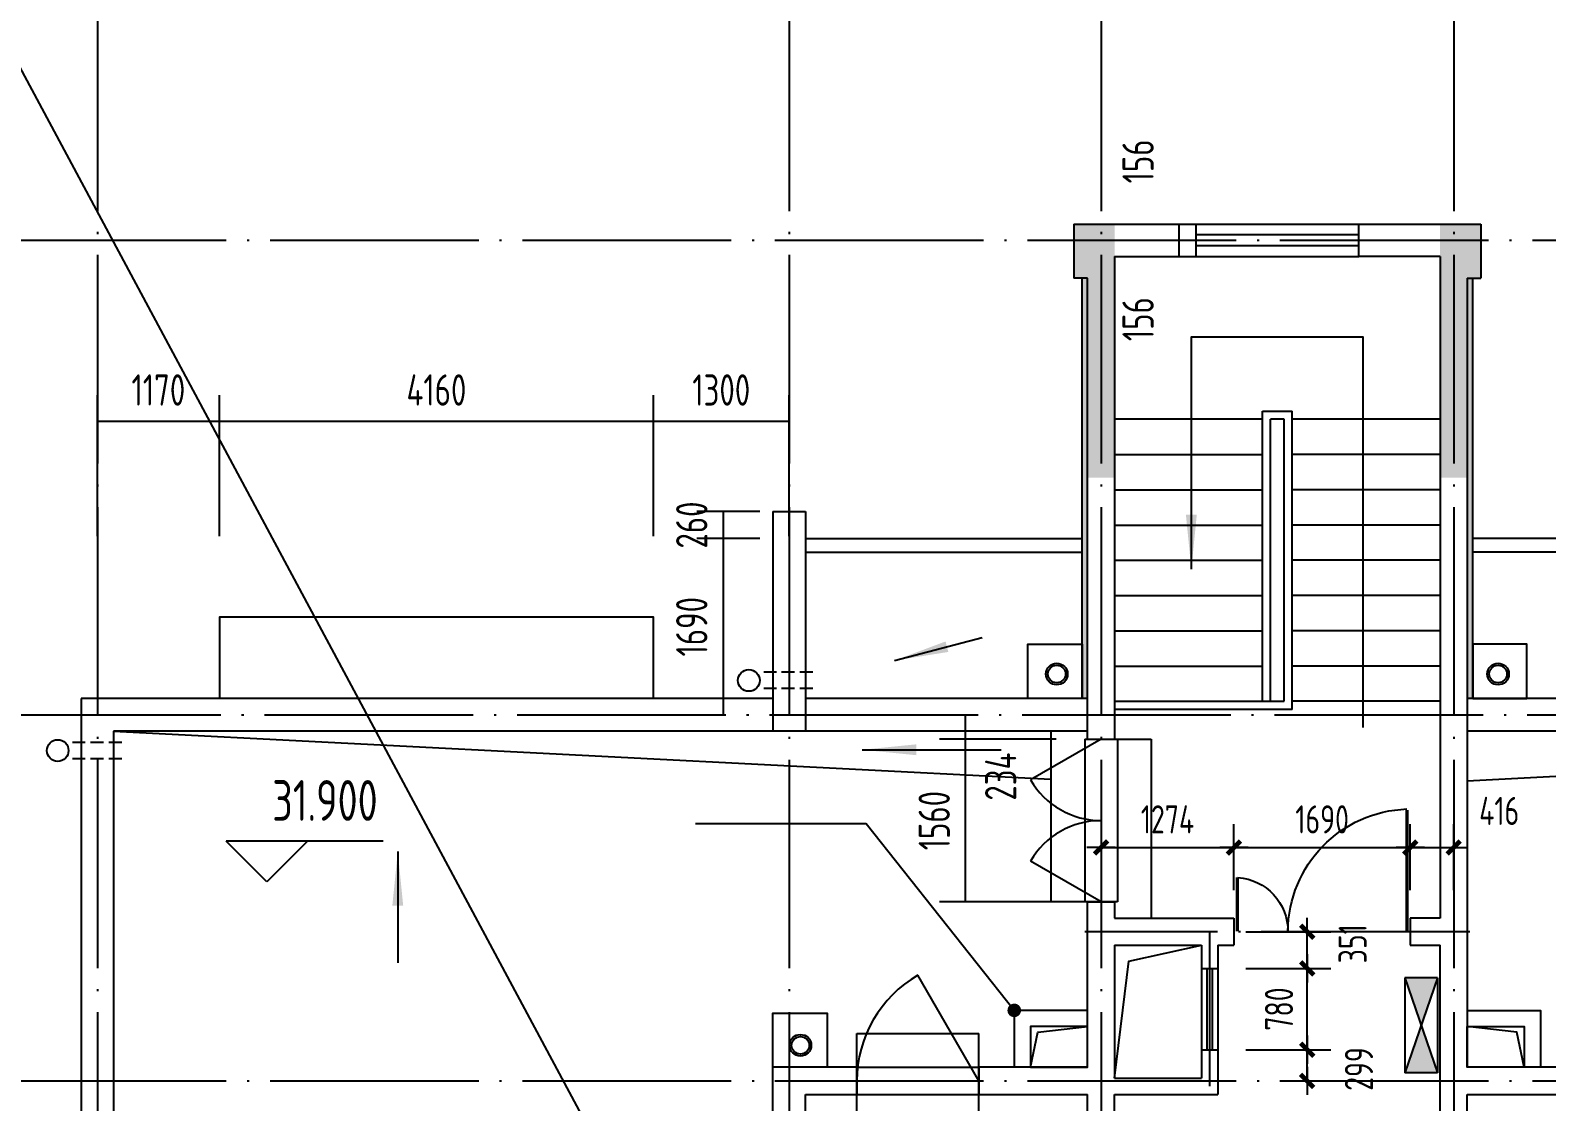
# Model space of a CAD drawing. Extents: x -726032 to 135930, y -151624 to 587044.
# Drawn here: x -615817 to -601283, y 509393 to 519666 of the extents above; entities that cross this region are included whole.
import ezdxf
from ezdxf.enums import TextEntityAlignment as Align

# ---------------------------------------------------------------- set-up
doc = ezdxf.new("R2010")
doc.units = 0
doc.header["$LTSCALE"] = 1000
doc.header["$MEASUREMENT"] = 0
doc.linetypes.add('DASH', pattern=[0.35, 0.25, -0.1])
doc.linetypes.add('DOTE', pattern=[2.42, 2, -0.2, 0.02, -0.2])
doc.layers.get('0').update_dxf_attribs({"linetype": 'CONTINUOUS'})
doc.layers.get('DEFPOINTS').update_dxf_attribs({"color": 1, "linetype": 'CONTINUOUS'})
for name, color, linetype in [('COLUMN', 170, 'CONTINUOUS'), ('DOTE', 8, 'DOTE'), ('JIAJU', 252, 'CONTINUOUS'), ('LVTRY', 6, 'CONTINUOUS'), ('PUB_DIM', 245, 'CONTINUOUS'), ('ROOF', 4, 'CONTINUOUS'), ('STAIR', 42, 'CONTINUOUS'), ('WALL', 255, 'CONTINUOUS'), ('WINDOW', 155, 'CONTINUOUS'), ('WINDOW_TEXT', 7, 'CONTINUOUS'), ('引线', 213, 'CONTINUOUS'), ('排水', 245, 'CONTINUOUS'), ('雨水管', 20, 'CONTINUOUS')]:
    doc.layers.add(name, color=color, linetype=linetype)
doc.styles.add('DIM_FONT', font='isocp.shx', dxfattribs={"width": 0.8})
doc.styles.add('SIMPLEX', font='SIMPLEX.SHX')
doc.dimstyles.new('AXIS', dxfattribs={"dimtxt": 300, "dimasz": 1, "dimexe": 250, "dimexo": 300, "dimgap": 150, "dimtad": 1, "dimdec": 0, "dimzin": 0, "dimdsep": 46, "dimtxsty": 'DIM_FONT', "dimcen": 0.09, "dimse1": 1, "dimse2": 1, "dimclrt": 142, "dimadec": 0, "dimazin": 0, "dimtfac": 1, "dimtdec": 0, "dimtix": 1, "dimtmove": 2, "dimatfit": 3, "dimfxl": 1, "dimtolj": 1, "dimtzin": 0, "dimarcsym": 0})
doc.dimstyles.new('DIMA', dxfattribs={"dimtxt": 300, "dimasz": 1, "dimexe": 250, "dimexo": 300, "dimgap": 150, "dimtad": 1, "dimdec": 0, "dimzin": 0, "dimdsep": 46, "dimtxsty": 'DIM_FONT', "dimcen": 0.09, "dimse1": 1, "dimclrt": 142, "dimadec": 0, "dimazin": 0, "dimtfac": 1, "dimtdec": 0, "dimtix": 1, "dimtmove": 2, "dimatfit": 3, "dimfxl": 1, "dimtolj": 1, "dimtzin": 0, "dimarcsym": 0})
doc.dimstyles.new('DIMB', dxfattribs={"dimtxt": 300, "dimasz": 1, "dimexe": 250, "dimexo": 300, "dimgap": 150, "dimtad": 1, "dimdec": 0, "dimzin": 0, "dimdsep": 46, "dimtxsty": 'DIM_FONT', "dimcen": 0.09, "dimse2": 1, "dimclrt": 142, "dimadec": 0, "dimazin": 0, "dimtfac": 1, "dimtdec": 0, "dimtix": 1, "dimtmove": 2, "dimatfit": 3, "dimfxl": 1, "dimtolj": 1, "dimtzin": 0, "dimarcsym": 0})
doc.dimstyles.new('DIMN', dxfattribs={"dimtxt": 300, "dimasz": 1, "dimexe": 250, "dimexo": 300, "dimgap": 150, "dimtad": 1, "dimdec": 0, "dimzin": 0, "dimdsep": 46, "dimtxsty": 'DIM_FONT', "dimcen": 0.09, "dimclrt": 142, "dimadec": 0, "dimazin": 0, "dimtfac": 1, "dimtdec": 0, "dimtix": 1, "dimtmove": 2, "dimatfit": 3, "dimfxl": 1, "dimtolj": 1, "dimtzin": 0, "dimarcsym": 0})

# ---------------------------------------------------------------- blocks, each defined once
blk = doc.blocks.new('*D3024')
at = {"layer": 'DEFPOINTS', "color": 0, "transparency": 16777216}
for p in [(-603509, 517652), (-604809, 517496), (-603509, 517496)]:
    blk.add_point(p, dxfattribs=at)
at = {"layer": 'PUB_DIM', "color": 0, "lineweight": -2, "transparency": 16777216}
for p, q in [((-604809, 517653), (-604809, 517654)), ((-604809, 517652), (-604809, 517496)), ((-604809, 517495), (-604809, 517494))]:
    blk.add_line(p, q, dxfattribs=at)
at = {"layer": 'PUB_DIM', "color": 0, "transparency": 16777216}
for points in [[(-604809, 517653), (-604809, 517653), (-604809, 517652)], [(-604809, 517495), (-604809, 517495), (-604809, 517496)]]:
    blk.add_solid(points, dxfattribs=at)
at = {"layer": 'PUB_DIM', "color": 142, "transparency": 16777216, "insert": (-605199, 516896), "char_height": 300, "attachment_point": 5, "rotation": 90, "style": 'DIM_FONT'}
blk.add_mtext('\\A1;156', dxfattribs=at)
blk = doc.blocks.new('*D3025')
at = {"layer": 'DEFPOINTS', "color": 0, "transparency": 16777216}
for p in [(-603509, 517808), (-604809, 517652), (-603509, 517652)]:
    blk.add_point(p, dxfattribs=at)
at = {"layer": 'PUB_DIM', "color": 0, "lineweight": -2, "transparency": 16777216}
for p, q in [((-604809, 517809), (-604809, 517810)), ((-604809, 517808), (-604809, 517652)), ((-604809, 517651), (-604809, 517650))]:
    blk.add_line(p, q, dxfattribs=at)
at = {"layer": 'PUB_DIM', "color": 0, "transparency": 16777216}
for points in [[(-604809, 517809), (-604809, 517809), (-604809, 517808)], [(-604809, 517651), (-604809, 517651), (-604809, 517652)]]:
    blk.add_solid(points, dxfattribs=at)
at = {"layer": 'PUB_DIM', "color": 142, "transparency": 16777216, "insert": (-605199, 518409), "char_height": 300, "attachment_point": 5, "rotation": 90, "style": 'DIM_FONT'}
blk.add_mtext('\\A1;156', dxfattribs=at)
blk = doc.blocks.new('_DIMX')
blk.add_line((-150, 0), (150, 0))
at = {"const_width": 50}
blk.add_lwpolyline([(-70, -70), (70, 70)], dxfattribs=at)
blk = doc.blocks.new('*D1609')
at = {"layer": 'DEFPOINTS', "color": 0, "transparency": 16777216}
for p in [(-604280, 511830), (-605554, 511152), (-604280, 511152)]:
    blk.add_point(p, dxfattribs=at)
at = {"layer": 'PUB_DIM', "color": 0, "lineweight": -2, "transparency": 16777216}
for p, q in [((-604280, 511422), (-604280, 512055)), ((-605553, 511830), (-604281, 511830))]:
    blk.add_line(p, q, dxfattribs=at)
at = {"layer": 'PUB_DIM', "color": 0, "lineweight": -2, "transparency": 16777216, "xscale": 0.9, "yscale": 0.9, "zscale": 0.9, "rotation": 180}
blk.add_blockref('_DIMX', (-605554, 511830), dxfattribs=at)
at = {"layer": 'PUB_DIM', "color": 0, "lineweight": -2, "transparency": 16777216, "xscale": 0.9, "yscale": 0.9, "zscale": 0.9}
blk.add_blockref('_DIMX', (-604280, 511830), dxfattribs=at)
at = {"layer": 'PUB_DIM', "color": 142, "transparency": 16777216, "insert": (-604917, 512100), "char_height": 270, "attachment_point": 5, "style": 'DIM_FONT'}
blk.add_mtext('\\A1;1274', dxfattribs=at)
blk = doc.blocks.new('_DBLK')
blk.add_line((-0.5, 0), (0, -0.866))
blk.add_arc((-0.5, 0), 1, 300, 0)
at = {"layer": 'WINDOW_TEXT', "style": 'SIMPLEX', "flags": 9}
blk.add_attdef('A', text='', height=1, dxfattribs=at).set_placement((0, 1.5), align=Align.MIDDLE)
blk = doc.blocks.new('_DBLK1')
for p, q in [((-0.5, 0), (-0.25, -0.433)), ((0.5, 0), (0.25, -0.433))]:
    blk.add_line(p, q)
for centre, start, end in [((-0.5, 0), 300, 0), ((0.5, 0), 180, 240)]:
    blk.add_arc(centre, 0.5, start, end)
at = {"layer": 'WINDOW_TEXT', "style": 'SIMPLEX', "flags": 9}
blk.add_attdef('A', text='', height=1, dxfattribs=at).set_placement((0, 1.5), align=Align.MIDDLE)
blk = doc.blocks.new('*D314')
at = {"layer": 'DEFPOINTS', "color": 0, "transparency": 16777216}
for p in [(-614004, 515917), (-615174, 514514), (-614004, 514514)]:
    blk.add_point(p, dxfattribs=at)
at = {"layer": 'PUB_DIM', "color": 0, "lineweight": -2, "transparency": 16777216}
for p, q in [((-615174, 514814), (-615174, 516167)), ((-614004, 514814), (-614004, 516167)), ((-615173, 515917), (-614005, 515917))]:
    blk.add_line(p, q, dxfattribs=at)
at = {"layer": 'PUB_DIM', "color": 0, "transparency": 16777216}
for points in [[(-615173, 515917), (-615173, 515916), (-615174, 515917)], [(-614005, 515917), (-614005, 515916), (-614004, 515917)]]:
    blk.add_solid(points, dxfattribs=at)
at = {"layer": 'PUB_DIM', "color": 142, "transparency": 16777216, "insert": (-614589, 516217), "char_height": 300, "attachment_point": 5, "style": 'DIM_FONT'}
blk.add_mtext('\\A1;1170', dxfattribs=at)
blk = doc.blocks.new('*D315')
at = {"layer": 'DEFPOINTS', "color": 0, "transparency": 16777216}
for p in [(-609844, 515917), (-614004, 514514), (-609844, 514514)]:
    blk.add_point(p, dxfattribs=at)
at = {"layer": 'PUB_DIM', "color": 0, "lineweight": -2, "transparency": 16777216}
for p, q in [((-614004, 514814), (-614004, 516167)), ((-609844, 514814), (-609844, 516167)), ((-614003, 515917), (-609845, 515917))]:
    blk.add_line(p, q, dxfattribs=at)
at = {"layer": 'PUB_DIM', "color": 0, "transparency": 16777216}
for points in [[(-614003, 515917), (-614003, 515916), (-614004, 515917)], [(-609845, 515917), (-609845, 515916), (-609844, 515917)]]:
    blk.add_solid(points, dxfattribs=at)
at = {"layer": 'PUB_DIM', "color": 142, "transparency": 16777216, "insert": (-611924, 516217), "char_height": 300, "attachment_point": 5, "style": 'DIM_FONT'}
blk.add_mtext('\\A1;4160', dxfattribs=at)
blk = doc.blocks.new('*D317')
at = {"layer": 'DEFPOINTS', "color": 0, "transparency": 16777216}
for p in [(-608544, 515917), (-609844, 514514), (-608544, 514514)]:
    blk.add_point(p, dxfattribs=at)
at = {"layer": 'PUB_DIM', "color": 0, "lineweight": -2, "transparency": 16777216}
for p, q in [((-609844, 514814), (-609844, 516167)), ((-608544, 514814), (-608544, 516167)), ((-609843, 515917), (-608545, 515917))]:
    blk.add_line(p, q, dxfattribs=at)
at = {"layer": 'PUB_DIM', "color": 0, "transparency": 16777216}
for points in [[(-609843, 515917), (-609843, 515916), (-609844, 515917)], [(-608545, 515917), (-608545, 515916), (-608544, 515917)]]:
    blk.add_solid(points, dxfattribs=at)
at = {"layer": 'PUB_DIM', "color": 142, "transparency": 16777216, "insert": (-609194, 516217), "char_height": 300, "attachment_point": 5, "style": 'DIM_FONT'}
blk.add_mtext('\\A1;1300', dxfattribs=at)
blk = doc.blocks.new('*D318')
at = {"layer": 'DEFPOINTS', "color": 0, "transparency": 16777216}
for p in [(-608525, 515052), (-609177, 514792), (-608525, 514792)]:
    blk.add_point(p, dxfattribs=at)
at = {"layer": 'PUB_DIM', "color": 0, "lineweight": -2, "transparency": 16777216}
for p, q in [((-608825, 515052), (-609427, 515052)), ((-609177, 515053), (-609177, 515054)), ((-609177, 515052), (-609177, 514792)), ((-608825, 514792), (-609427, 514792)), ((-609177, 514791), (-609177, 514790))]:
    blk.add_line(p, q, dxfattribs=at)
at = {"layer": 'PUB_DIM', "color": 0, "transparency": 16777216}
for points in [[(-609177, 515053), (-609177, 515053), (-609177, 515052)], [(-609177, 514791), (-609177, 514791), (-609177, 514792)]]:
    blk.add_solid(points, dxfattribs=at)
at = {"layer": 'PUB_DIM', "color": 142, "transparency": 16777216, "insert": (-609477, 514922), "char_height": 300, "attachment_point": 5, "rotation": 90, "style": 'DIM_FONT'}
blk.add_mtext('\\A1;260', dxfattribs=at)
blk = doc.blocks.new('*D3516')
at = {"layer": 'DEFPOINTS', "color": 0, "transparency": 16777216}
for p in [(-608525, 514792), (-609177, 513102), (-608525, 513102)]:
    blk.add_point(p, dxfattribs=at)
at = {"layer": 'PUB_DIM', "color": 0, "lineweight": -2, "transparency": 16777216}
for p, q in [((-608825, 514792), (-609427, 514792)), ((-609177, 514791), (-609177, 513103))]:
    blk.add_line(p, q, dxfattribs=at)
at = {"layer": 'PUB_DIM', "color": 0, "transparency": 16777216}
for points in [[(-609177, 514791), (-609177, 514791), (-609177, 514792)], [(-609177, 513103), (-609177, 513103), (-609177, 513102)]]:
    blk.add_solid(points, dxfattribs=at)
at = {"layer": 'PUB_DIM', "color": 142, "transparency": 16777216, "insert": (-609477, 513947), "char_height": 300, "attachment_point": 5, "rotation": 90, "style": 'DIM_FONT'}
blk.add_mtext('\\A1;1690', dxfattribs=at)
blk = doc.blocks.new('51103111123616')
for p, q in [((-300, 60), (300, 60)), ((-300, 19.8), (300, 19.8)), ((-300, -19.8), (300, -19.8)), ((-300, -60), (300, -60))]:
    blk.add_line(p, q)
at = {"style": 'SIMPLEX', "flags": 9}
blk.add_attdef('A', text='', height=1, dxfattribs=at).set_placement((0, 0), align=Align.MIDDLE)
blk = doc.blocks.new('*D1628')
at = {"layer": 'DEFPOINTS', "color": 0, "transparency": 16777216}
for p in [(-604436, 511022), (-603578, 511022), (-604436, 510671)]:
    blk.add_point(p, dxfattribs=at)
at = {"layer": 'PUB_DIM', "color": 0, "lineweight": -2, "transparency": 16777216}
for p, q in [((-604166, 511022), (-603353, 511022)), ((-603578, 510672), (-603578, 511021))]:
    blk.add_line(p, q, dxfattribs=at)
at = {"layer": 'PUB_DIM', "color": 0, "lineweight": -2, "transparency": 16777216, "xscale": 0.9, "yscale": 0.9, "zscale": 0.9}
for p, rotation in [((-603578, 511022), 90), ((-603578, 510671), 270)]:
    blk.add_blockref('_DIMX', p, dxfattribs=dict(at, rotation=rotation))
at = {"layer": 'PUB_DIM', "color": 142, "transparency": 16777216, "insert": (-603143, 510907), "char_height": 270, "attachment_point": 5, "rotation": 90, "style": 'DIM_FONT'}
blk.add_mtext('\\A1;351', dxfattribs=at)
blk = doc.blocks.new('*D1629')
at = {"layer": 'DEFPOINTS', "color": 0, "transparency": 16777216}
for p in [(-604436, 510671), (-603578, 510671), (-604436, 509891)]:
    blk.add_point(p, dxfattribs=at)
at = {"layer": 'PUB_DIM', "color": 0, "lineweight": -2, "transparency": 16777216}
for p, q in [((-604166, 510671), (-603353, 510671)), ((-603578, 509892), (-603578, 510670))]:
    blk.add_line(p, q, dxfattribs=at)
at = {"layer": 'PUB_DIM', "color": 0, "lineweight": -2, "transparency": 16777216, "xscale": 0.9, "yscale": 0.9, "zscale": 0.9}
for p, rotation in [((-603578, 510671), 90), ((-603578, 509891), 270)]:
    blk.add_blockref('_DIMX', p, dxfattribs=dict(at, rotation=rotation))
at = {"layer": 'PUB_DIM', "color": 142, "transparency": 16777216, "insert": (-603848, 510281), "char_height": 270, "attachment_point": 5, "rotation": 90, "style": 'DIM_FONT'}
blk.add_mtext('\\A1;780', dxfattribs=at)
blk = doc.blocks.new('A$C5371541F')
at = {"layer": 'JIAJU'}
h = blk.add_hatch(color=256, dxfattribs=at)
h.paths.add_polyline_path([(0, 700), (120, 350), (240, 700)])
h.paths.add_polyline_path([(0, 0), (240, 0), (120, 350)])
for p, q in [((0, 700), (0, 0)), ((240, 700), (0, 0)), ((240, 700), (0, 700)), ((0, 700), (240, 0)), ((240, 700), (240, 0)), ((240, 0), (0, 0))]:
    blk.add_line(p, q, dxfattribs=at)
blk = doc.blocks.new('*D1633')
at = {"layer": 'DEFPOINTS', "color": 0, "transparency": 16777216}
for p in [(-604436, 509891), (-603578, 509891), (-604436, 509592)]:
    blk.add_point(p, dxfattribs=at)
at = {"layer": 'PUB_DIM', "color": 0, "lineweight": -2, "transparency": 16777216}
for p, q in [((-604166, 509891), (-603353, 509891)), ((-603578, 509593), (-603578, 509890))]:
    blk.add_line(p, q, dxfattribs=at)
at = {"layer": 'PUB_DIM', "color": 0, "lineweight": -2, "transparency": 16777216, "xscale": 0.9, "yscale": 0.9, "zscale": 0.9}
for p, rotation in [((-603578, 509891), 90), ((-603578, 509592), 270)]:
    blk.add_blockref('_DIMX', p, dxfattribs=dict(at, rotation=rotation))
at = {"layer": 'PUB_DIM', "color": 142, "transparency": 16777216, "insert": (-603082, 509706), "char_height": 270, "attachment_point": 5, "rotation": 90, "style": 'DIM_FONT'}
blk.add_mtext('\\A1;299', dxfattribs=at)
blk = doc.blocks.new('*D387')
at = {"layer": 'DEFPOINTS', "color": 0, "transparency": 16777216}
for p in [(-602174, 511830), (-602590, 511152), (-602174, 511152)]:
    blk.add_point(p, dxfattribs=at)
at = {"layer": 'PUB_DIM', "color": 0, "lineweight": -2, "transparency": 16777216}
for p, q in [((-602590, 511422), (-602590, 512055)), ((-602174, 511422), (-602174, 512055)), ((-602589, 511830), (-602175, 511830))]:
    blk.add_line(p, q, dxfattribs=at)
at = {"layer": 'PUB_DIM', "color": 0, "lineweight": -2, "transparency": 16777216, "xscale": 0.9, "yscale": 0.9, "zscale": 0.9, "rotation": 180}
blk.add_blockref('_DIMX', (-602590, 511830), dxfattribs=at)
at = {"layer": 'PUB_DIM', "color": 0, "lineweight": -2, "transparency": 16777216, "xscale": 0.9, "yscale": 0.9, "zscale": 0.9}
blk.add_blockref('_DIMX', (-602174, 511830), dxfattribs=at)
at = {"layer": 'PUB_DIM', "color": 142, "transparency": 16777216, "insert": (-601738, 512181), "char_height": 270, "attachment_point": 5, "style": 'DIM_FONT'}
blk.add_mtext('\\A1;416', dxfattribs=at)
blk = doc.blocks.new('_WBLK')
for p, q in [((-0.5, 0.5), (0.5, 0.5)), ((0.5, 0.1667), (-0.5, 0.1667)), ((0.5, -0.1667), (-0.5, -0.1667)), ((-0.5, -0.5), (0.5, -0.5))]:
    blk.add_line(p, q)
at = {"layer": 'WINDOW_TEXT', "style": 'SIMPLEX', "flags": 9}
blk.add_attdef('A', text='', height=1, dxfattribs=at).set_placement((0, 1.5), align=Align.MIDDLE)
blk = doc.blocks.new('_ARROW')
blk.add_solid([(0, 0), (-1, 0.1), (-1, -0.1)])
blk = doc.blocks.new('*D1648')
at = {"layer": 'DEFPOINTS', "color": 0, "transparency": 16777216}
for p in [(-602590, 511830), (-604280, 511152), (-602590, 511152)]:
    blk.add_point(p, dxfattribs=at)
at = {"layer": 'PUB_DIM', "color": 0, "lineweight": -2, "transparency": 16777216}
for p, q in [((-602590, 511422), (-602590, 512055)), ((-604279, 511830), (-602591, 511830))]:
    blk.add_line(p, q, dxfattribs=at)
at = {"layer": 'PUB_DIM', "color": 0, "lineweight": -2, "transparency": 16777216, "xscale": 0.9, "yscale": 0.9, "zscale": 0.9, "rotation": 180}
blk.add_blockref('_DIMX', (-604280, 511830), dxfattribs=at)
at = {"layer": 'PUB_DIM', "color": 0, "lineweight": -2, "transparency": 16777216, "xscale": 0.9, "yscale": 0.9, "zscale": 0.9}
blk.add_blockref('_DIMX', (-602590, 511830), dxfattribs=at)
at = {"layer": 'PUB_DIM', "color": 142, "transparency": 16777216, "insert": (-603435, 512100), "char_height": 270, "attachment_point": 5, "style": 'DIM_FONT'}
blk.add_mtext('\\A1;1690', dxfattribs=at)
blk = doc.blocks.new('M_A17ORW')
at = {"const_width": 0.02}
for points in [[(-0.481, -0.0014), (-0.481, -0.3084)], [(0.481, 0.0014), (0.481, -0.6906)]]:
    blk.add_lwpolyline(points, dxfattribs=at)
for centre, radius, start, end in [((-0.5008, -0.0026), 0.3067, 274.24917, 0.21013), ((0.5046, 0.0019), 0.6987, 180.27623, 268.06031)]:
    blk.add_arc(centre, radius, start, end)
blk = doc.blocks.new('*D3984')
at = {"layer": 'DEFPOINTS', "color": 0, "transparency": 16777216}
for p in [(-606853, 512868), (-605684, 512868), (-605684, 511308)]:
    blk.add_point(p, dxfattribs=at)
at = {"layer": 'PUB_DIM', "color": 0, "lineweight": -2, "transparency": 16777216}
for p, q in [((-605984, 512868), (-607103, 512868)), ((-606853, 511309), (-606853, 512867)), ((-605984, 511308), (-607103, 511308))]:
    blk.add_line(p, q, dxfattribs=at)
at = {"layer": 'PUB_DIM', "color": 0, "transparency": 16777216}
for points in [[(-606853, 512867), (-606853, 512867), (-606853, 512868)], [(-606853, 511309), (-606853, 511309), (-606853, 511308)]]:
    blk.add_solid(points, dxfattribs=at)
at = {"layer": 'PUB_DIM', "color": 142, "transparency": 16777216, "insert": (-607153, 512088), "char_height": 300, "attachment_point": 5, "rotation": 90, "style": 'DIM_FONT'}
blk.add_mtext('\\A1;1560', dxfattribs=at)
blk = doc.blocks.new('*D3985')
at = {"layer": 'DEFPOINTS', "color": 0, "transparency": 16777216}
for p in [(-606853, 513102), (-605684, 513102), (-605684, 512868)]:
    blk.add_point(p, dxfattribs=at)
at = {"layer": 'PUB_DIM', "color": 0, "lineweight": -2, "transparency": 16777216}
for p, q in [((-606853, 513103), (-606853, 513104)), ((-606853, 512868), (-606853, 513102)), ((-605984, 512868), (-607103, 512868)), ((-606853, 512867), (-606853, 512866))]:
    blk.add_line(p, q, dxfattribs=at)
at = {"layer": 'PUB_DIM', "color": 0, "transparency": 16777216}
for points in [[(-606853, 513103), (-606853, 513103), (-606853, 513102)], [(-606853, 512867), (-606853, 512867), (-606853, 512868)]]:
    blk.add_solid(points, dxfattribs=at)
at = {"layer": 'PUB_DIM', "color": 142, "transparency": 16777216, "insert": (-606516, 512510), "char_height": 300, "attachment_point": 5, "rotation": 90, "style": 'DIM_FONT'}
blk.add_mtext('\\A1;234', dxfattribs=at)

msp = doc.modelspace()

# ---------------------------------------------------------------- hatches: boundary and pattern name
at = {"layer": 'ROOF'}
h = msp.add_hatch(dxfattribs=at)
h.set_pattern_fill('DOTS', color=256, scale=390, style=0)
h.set_pattern_definition([(0, (-619033.962, 104284.25), (12.1875, 24.375), [0, -24.375])])
h.paths.add_polyline_path([(-605735.9, 513258.4), (-605683.9, 513258.4), (-605683.9, 517288.4), (-605735.9, 517288.4)])
h = msp.add_hatch(dxfattribs=at)
h.set_pattern_fill('DOTS', color=256, scale=390, style=0)
h.set_pattern_definition([(180, (-588693.773, 104284.25), (-12.1875, 24.375), [0, -24.375])])
h.paths.add_polyline_path([(-601991.9, 513258.4), (-602043.9, 513258.4), (-602043.9, 517288.4), (-601991.9, 517288.4)])

# ---------------------------------------------------------------- linework, layer by layer
at = {"layer": 'COLUMN'}
for points in [[(-605813.9, 517808.4), (-605813.9, 517288.4), (-605423.9, 517808.4), (-605683.9, 517288.4)], [(-605683.9, 517288.4), (-605683.9, 515377.4), (-605423.9, 517808.4), (-605423.9, 515377.4)], [(-602303.9, 515377.4), (-602043.9, 515377.4), (-602303.9, 517808.4), (-602043.9, 517288.4)], [(-601913.9, 517808.4), (-601913.9, 517288.4), (-602303.9, 517808.4), (-602043.9, 517288.4)]]:
    msp.add_solid(points, dxfattribs=at)
at = {"layer": 'DOTE'}
for p, q in [((-615173.9, 522352), (-615173.9, 491880.4)), ((-608543.9, 522352), (-608543.9, 491880.4)), ((-605553.9, 522352), (-605553.9, 507252.4)), ((-602173.9, 522352), (-602173.9, 507252.4)), ((-615939.2, 517652.4), (-545333.8, 517652.4)), ((-615991.2, 513102.4), (-545333.8, 513102.4)), ((-602017.9, 511022.4), (-605709.9, 511022.4)), ((-604513.9, 511022.4), (-604513.9, 509540.4)), ((-615939.2, 509592.4), (-545333.8, 509592.4))]:
    msp.add_line(p, q, dxfattribs=at)
at = {"layer": 'LVTRY'}
for points in [[(-605683.9, 510268.4), (-606385.9, 510268.4), (-606385.9, 509722.4)], [(-602043.9, 510268.4), (-601341.9, 510268.4), (-601341.9, 509722.4)], [(-606229.9, 509722.4), (-606160.2, 510058.4), (-605683.9, 510112.4)], [(-601497.9, 509722.4), (-601567.5, 510058.4), (-602043.9, 510112.4)]]:
    msp.add_lwpolyline(points, dxfattribs=at)
for points in [[(-606229.9, 509722.4), (-605683.9, 509722.4), (-605683.9, 510112.4), (-606229.9, 510112.4)], [(-601497.9, 509722.4), (-602043.9, 509722.4), (-602043.9, 510112.4), (-601497.9, 510112.4)]]:
    msp.add_lwpolyline(points, close=True, dxfattribs=at)
at = {"layer": 'PUB_DIM'}
for p, q in [((-613550.7, 511502.1), (-613940.7, 511892.1)), ((-612434.1, 511892.1), (-613940.7, 511892.1)), ((-613160.7, 511892.1), (-613550.7, 511502.1))]:
    msp.add_line(p, q, dxfattribs=at)
msp.add_lwpolyline([(-604688.5, 514500.1), (-604688.5, 516726.1), (-603046.1, 516726.1), (-603046.1, 512982)], dxfattribs=at)
at = {"layer": 'ROOF'}
for p, q in [((-605735.9, 513258.4), (-605735.9, 517288.4)), ((-601991.9, 513258.4), (-601991.9, 517288.4)), ((-608699.9, 515052.4), (-608699.9, 512946.4)), ((-608699.9, 515052.4), (-608387.9, 515052.4)), ((-608387.9, 515052.4), (-608387.9, 512946.4)), ((-608387.9, 514792.4), (-605735.9, 514792.4)), ((-599339.9, 514792.4), (-601991.9, 514792.4)), ((-608387.9, 514662.4), (-605735.9, 514662.4)), ((-599339.9, 514662.4), (-601991.9, 514662.4)), ((-615329.9, 513258.4), (-615329.9, 508864.4)), ((-608699.9, 513258.4), (-615329.9, 513258.4)), ((-605683.9, 513258.4), (-608387.9, 513258.4)), ((-599339.9, 513258.4), (-602043.9, 513258.4)), ((-615017.9, 512946.4), (-615017.9, 508864.4)), ((-605683.9, 512946.4), (-615017.9, 512946.4)), ((-583063.9, 512946.4), (-602043.9, 512946.4))]:
    msp.add_line(p, q, dxfattribs=at)
for points in [[(-609843.9, 513258.4), (-609843.9, 514038.4), (-614003.9, 514038.4), (-614003.9, 513258.4)], [(-605423.9, 509618.4), (-605288.5, 510739.3), (-604591.9, 510892.4)]]:
    msp.add_lwpolyline(points, dxfattribs=at)
at = {"layer": 'STAIR'}
for p, q in [((-604006.9, 513232.4), (-604006.9, 516014.4)), ((-604006.9, 516014.4), (-603720.9, 516014.4)), ((-603720.9, 513154.4), (-603720.9, 516014.4)), ((-604006.9, 515936.4), (-605423.9, 515936.4)), ((-603928.9, 513232.4), (-603928.9, 515936.4)), ((-603798.9, 515936.4), (-603928.9, 515936.4)), ((-603798.9, 513232.4), (-603798.9, 515936.4)), ((-602303.9, 515936.4), (-603720.9, 515936.4)), ((-605423.9, 515598.4), (-604006.9, 515598.4)), ((-602303.9, 515598.4), (-603720.9, 515598.4)), ((-605423.9, 515260.4), (-604006.9, 515260.4)), ((-602303.9, 515260.4), (-603720.9, 515260.4)), ((-605423.9, 514922.4), (-604006.9, 514922.4)), ((-602303.9, 514922.4), (-603720.9, 514922.4)), ((-605423.9, 514584.4), (-604006.9, 514584.4)), ((-602303.9, 514584.4), (-603720.9, 514584.4)), ((-605423.9, 514246.4), (-604006.9, 514246.4)), ((-602303.9, 514246.4), (-603720.9, 514246.4)), ((-605423.9, 513908.4), (-604006.9, 513908.4)), ((-602303.9, 513908.4), (-603720.9, 513908.4)), ((-605423.9, 513570.4), (-604006.9, 513570.4)), ((-602303.9, 513570.4), (-603720.9, 513570.4)), ((-605423.9, 513232.4), (-603798.9, 513232.4)), ((-602303.9, 513232.4), (-603720.9, 513232.4)), ((-603720.9, 513154.4), (-605423.9, 513154.4)), ((-606034.9, 512946.4), (-606034.9, 511308.4)), ((-605709.9, 512868.4), (-605709.9, 511308.4)), ((-605709.9, 512868.4), (-605072.9, 512868.4)), ((-605397.9, 512868.4), (-605397.9, 511308.4)), ((-605072.9, 512868.4), (-605072.9, 511152.4)), ((-605397.9, 511308.4), (-606034.9, 511308.4)), ((-607893.9, 510047.4), (-606723.9, 510047.4)), ((-607893.9, 509137.4), (-607893.9, 510047.4)), ((-606723.9, 509137.4), (-606723.9, 510047.4)), ((-607893.9, 509722.4), (-606723.9, 509722.4)), ((-607893.9, 509462.4), (-606723.9, 509462.4))]:
    msp.add_line(p, q, dxfattribs=at)
at = {"layer": 'WALL'}
for p, q in [((-605813.9, 517808.4), (-604643.9, 517808.4)), ((-605813.9, 517808.4), (-605813.9, 517288.4)), ((-604643.9, 517496.4), (-604643.9, 517808.4)), ((-603083.9, 517808.4), (-601913.9, 517808.4)), ((-603083.9, 517496.4), (-603083.9, 517808.4)), ((-601913.9, 517808.4), (-601913.9, 517288.4)), ((-605423.9, 517496.4), (-604643.9, 517496.4)), ((-605423.9, 517496.4), (-605423.9, 512868.4)), ((-602303.9, 517496.4), (-603083.9, 517496.4)), ((-602303.9, 517496.4), (-602303.9, 511152.4)), ((-605683.9, 517288.4), (-605813.9, 517288.4)), ((-605683.9, 512868.4), (-605683.9, 517288.4)), ((-602043.9, 517288.4), (-602043.9, 509722.4)), ((-602043.9, 517288.4), (-601913.9, 517288.4)), ((-605683.9, 512868.4), (-605423.9, 512868.4)), ((-605683.9, 509722.4), (-605683.9, 511308.4)), ((-605683.9, 511308.4), (-605423.9, 511308.4)), ((-605423.9, 511308.4), (-605423.9, 511152.4)), ((-605423.9, 511152.4), (-604279.9, 511152.4)), ((-604279.9, 511152.4), (-604279.9, 510892.4)), ((-602303.9, 511152.4), (-602589.9, 511152.4)), ((-602589.9, 511152.4), (-602589.9, 510892.4)), ((-605423.9, 510892.4), (-604591.9, 510892.4)), ((-605423.9, 510892.4), (-605423.9, 509618.4)), ((-604591.9, 510892.4), (-604591.9, 510671.4)), ((-604435.9, 510892.4), (-604279.9, 510892.4)), ((-604435.9, 510892.4), (-604435.9, 510671.4)), ((-602589.9, 510892.4), (-602303.9, 510892.4)), ((-602303.9, 507382.4), (-602303.9, 510892.4)), ((-604591.9, 510671.4), (-604435.9, 510671.4)), ((-604591.9, 509891.4), (-604591.9, 509618.4)), ((-604591.9, 509891.4), (-604435.9, 509891.4)), ((-604435.9, 509891.4), (-604435.9, 509462.4)), ((-608699.9, 508552.4), (-608699.9, 509722.4)), ((-607893.9, 509722.4), (-608699.9, 509722.4)), ((-607893.9, 509722.4), (-607893.9, 509462.4)), ((-606723.9, 509722.4), (-606723.9, 509462.4)), ((-605683.9, 509722.4), (-606723.9, 509722.4)), ((-601003.9, 509722.4), (-602043.9, 509722.4)), ((-605423.9, 509618.4), (-604591.9, 509618.4)), ((-608387.9, 508552.4), (-608387.9, 509462.4)), ((-608387.9, 509462.4), (-607893.9, 509462.4)), ((-606723.9, 509462.4), (-605683.9, 509462.4)), ((-605683.9, 507122.4), (-605683.9, 509462.4)), ((-605423.9, 509462.4), (-604435.9, 509462.4)), ((-605423.9, 507382.4), (-605423.9, 509462.4)), ((-602043.9, 507122.4), (-602043.9, 509462.4)), ((-602043.9, 509462.4), (-601003.9, 509462.4))]:
    msp.add_line(p, q, dxfattribs=at)
at = {"layer": '引线'}
for points in [[(-610315.8, 508864.4), (-615964.3, 519406.3), (-620047.7, 519406.3)], [(-606385.9, 510268.4), (-607803.8, 512056.1), (-609441.6, 512056.1)]]:
    msp.add_lwpolyline(points, dxfattribs=at)
at = {"layer": '引线', "const_width": 64.7}
msp.add_lwpolyline([(-606418.5, 510268.4, 1), (-606353.2, 510268.4, 1)], format="xyb", close=True, dxfattribs=at)
at = {"layer": '排水'}
for p, q in [((-615017.9, 512946.4), (-606034.9, 512485.7)), ((-592709.9, 512946.4), (-602043.9, 512467.7))]:
    msp.add_line(p, q, dxfattribs=at)
for points in [[(-607533.5, 513623), (-606693.4, 513844.3)], [(-607844.8, 512767.3), (-606509.9, 512767.3)], [(-612294.6, 511793), (-612294.6, 510724.7)]]:
    msp.add_lwpolyline(points, dxfattribs=at)
at = {"layer": '雨水管', "linetype": 'DASH', "ltscale": 0.5}
for p, q in [((-608315.7, 513509.8), (-608786.9, 513509.8)), ((-608315.7, 513353.8), (-608786.9, 513353.8)), ((-614940.3, 512837.6), (-615411.4, 512837.6)), ((-614940.3, 512681.6), (-615411.4, 512681.6))]:
    msp.add_line(p, q, dxfattribs=at)
at = {"layer": '雨水管'}
for points in [[(-605735.9, 513258.4), (-606255.9, 513258.4), (-606255.9, 513778.4), (-605735.9, 513778.4)], [(-601991.9, 513258.4), (-601471.9, 513258.4), (-601471.9, 513778.4), (-601991.9, 513778.4)], [(-608179.9, 509722.4), (-608699.9, 509722.4), (-608699.9, 510242.4), (-608179.9, 510242.4)]]:
    msp.add_lwpolyline(points, close=True, dxfattribs=at)
for centre, radius in [((-608929.8, 513431.8), 104), ((-605979, 513493.6), 104), ((-605979, 513493.6), 84.5), ((-601748.7, 513493.6), 104), ((-601748.7, 513493.6), 84.5), ((-615554.3, 512759.6), 104), ((-608435.2, 509933.4), 104), ((-608435.2, 509933.4), 84.5)]:
    msp.add_circle(centre, radius, dxfattribs=at)

# ---------------------------------------------------------------- block references
at = {"layer": 'JIAJU', "xscale": 1.299999999999272, "yscale": 1.299999999999272, "zscale": 1.299999999999272}
msp.add_blockref('A$C5371541F', (-602641.9, 509670.4), dxfattribs=at)
at = {"layer": 'PUB_DIM', "xscale": 520, "yscale": 520, "zscale": 520, "rotation": 270}
msp.add_blockref('_ARROW', (-604688.5, 514500.1), dxfattribs=at)
at = {"layer": 'WINDOW'}
for name, p, xscale, yscale, zscale in [('_WBLK', (-603863.9, 517652.4), 1560, 312, 1560), ('M_A17ORW', (-603434.9, 511022.4), 1690, -1690, 1690)]:
    msp.add_blockref(name, p, dxfattribs=dict(at, xscale=xscale, yscale=yscale, zscale=zscale))
at = {"layer": 'WINDOW', "rotation": 270}
for name, p, xscale, yscale, zscale in [('_DBLK1', (-605553.9, 512088.4), 1560, 1560, 1560), ('51103111123616', (-604513.9, 510281.4), 1.30000000000291, 1.30000000000291, 1.30000000000291)]:
    msp.add_blockref(name, p, dxfattribs=dict(at, xscale=xscale, yscale=yscale, zscale=zscale))
at = {"layer": 'WINDOW', "color": 3, "xscale": 1170, "yscale": 1170, "zscale": 1170, "rotation": 180}
msp.add_blockref('_DBLK', (-607308.9, 509592.4), dxfattribs=at)
at = {"layer": '排水', "yscale": 520, "zscale": 520}
for p, xscale, rotation in [((-607533.5, 513623), -520.0000000000002, 14.75547004600046), ((-612294.6, 511793), 520, 90)]:
    msp.add_blockref('_ARROW', p, dxfattribs=dict(at, xscale=xscale, rotation=rotation))
at = {"layer": '排水', "xscale": -520, "yscale": 520, "zscale": 520}
msp.add_blockref('_ARROW', (-607844.8, 512767.3), dxfattribs=at)

# ---------------------------------------------------------------- texts
at = {"layer": 'PUB_DIM', "style": 'DIM_FONT', "width": 0.8}
msp.add_text('31.900', height=390, dxfattribs=at).set_placement((-612992.4, 512282.1), align=Align.MIDDLE)

# ---------------------------------------------------------------- dimensions: what is measured, and where the dimension line sits
at = {"layer": 'PUB_DIM'}
for base, p1, p2, angle, dimstyle, picture, middle in [((-604809.2, 517652.4), (-603509.2, 517808.4), (-603509.2, 517652.4), 270, 'AXIS', '*D3025', (-605199.2, 518409.2)), ((-604809.2, 517496.4), (-603509.2, 517652.4), (-603509.2, 517496.4), 270, 'AXIS', '*D3024', (-605199.2, 516895.6)), ((-606853.2, 513102.4), (-605683.9, 512868.4), (-605683.9, 513102.4), 90, 'DIMB', '*D3985', (-606515.9, 512510.4))]:
    dim = msp.add_linear_dim(base=base, p1=p1, p2=p2, angle=angle, dimstyle=dimstyle, dxfattribs=at)
    dim.commit()
    dim.dimension.update_dxf_attribs({"geometry": picture, "text_midpoint": middle, "dimtype": 161})
for base, p1, p2, picture, middle in [((-614003.9, 515916.5), (-615173.9, 514513.9), (-614003.9, 514513.9), '*D314', (-614588.9, 516216.5)), ((-609843.9, 515916.5), (-614003.9, 514513.9), (-609843.9, 514513.9), '*D315', (-611923.9, 516216.5)), ((-608543.9, 515916.5), (-609843.9, 514513.9), (-608543.9, 514513.9), '*D317', (-609193.9, 516216.5))]:
    dim = msp.add_linear_dim(base=base, p1=p1, p2=p2, dimstyle='DIMN', dxfattribs=at)
    dim.commit()
    dim.dimension.update_dxf_attribs({"geometry": picture, "text_midpoint": middle})
for base, p1, p2, dimstyle, picture, middle in [((-609177.2, 514792.4), (-608524.8, 515052.4), (-608524.8, 514792.4), 'DIMN', '*D318', (-609477.2, 514922.4)), ((-609177.2, 513102.4), (-608524.8, 514792.4), (-608524.8, 513102.4), 'DIMB', '*D3516', (-609477.2, 513947.4))]:
    dim = msp.add_linear_dim(base=base, p1=p1, p2=p2, angle=90, dimstyle=dimstyle, dxfattribs=at)
    dim.commit()
    dim.dimension.update_dxf_attribs({"geometry": picture, "text_midpoint": middle})
dim = msp.add_aligned_dim(p1=(-605683.9, 511308.4), p2=(-605683.9, 512868.4), distance=1169.3, dimstyle='DIMN', dxfattribs=at)
dim.commit()
dim.dimension.update_dxf_attribs({"geometry": '*D3984', "text_midpoint": (-607153.2, 512088.4)})
for base, p1, p2, angle, dimstyle, picture, middle in [((-602173.9, 511829.7), (-602589.9, 511152.4), (-602173.9, 511152.4), 0, 'DIMN', '*D387', (-601738.5, 512180.7)), ((-603578.1, 511022.3), (-604435.9, 510671.3), (-604435.9, 511022.3), 90, 'DIMA', '*D1628', (-603142.6, 510907.4)), ((-603578.1, 509891.3), (-604435.9, 509592.3), (-604435.9, 509891.3), 90, 'DIMA', '*D1633', (-603081.7, 509706.3))]:
    dim = msp.add_linear_dim(base=base, p1=p1, p2=p2, angle=angle, dimstyle=dimstyle, override={"dimscale": 0.9, "dimblk1": '_DIMX', "dimblk2": '_DIMX', "dimsah": 1}, dxfattribs=at)
    dim.commit()
    dim.dimension.update_dxf_attribs({"geometry": picture, "text_midpoint": middle, "dimtype": 161})
for p1, p2, distance, picture, middle in [((-605553.9, 511152.4), (-604279.9, 511152.4), 677.2, '*D1609', (-604916.9, 512099.7)), ((-604279.9, 511152.4), (-602589.9, 511152.4), 677.2, '*D1648', (-603434.9, 512099.7)), ((-604435.9, 509891.3), (-604435.9, 510671.3), -857.8, '*D1629', (-603848.1, 510281.3))]:
    dim = msp.add_aligned_dim(p1=p1, p2=p2, distance=distance, dimstyle='DIMA', override={"dimscale": 0.9, "dimblk1": '_DIMX', "dimblk2": '_DIMX', "dimsah": 1}, dxfattribs=at)
    dim.commit()
    dim.dimension.update_dxf_attribs({"geometry": picture, "text_midpoint": middle})

doc.saveas('drawing.dxf')
